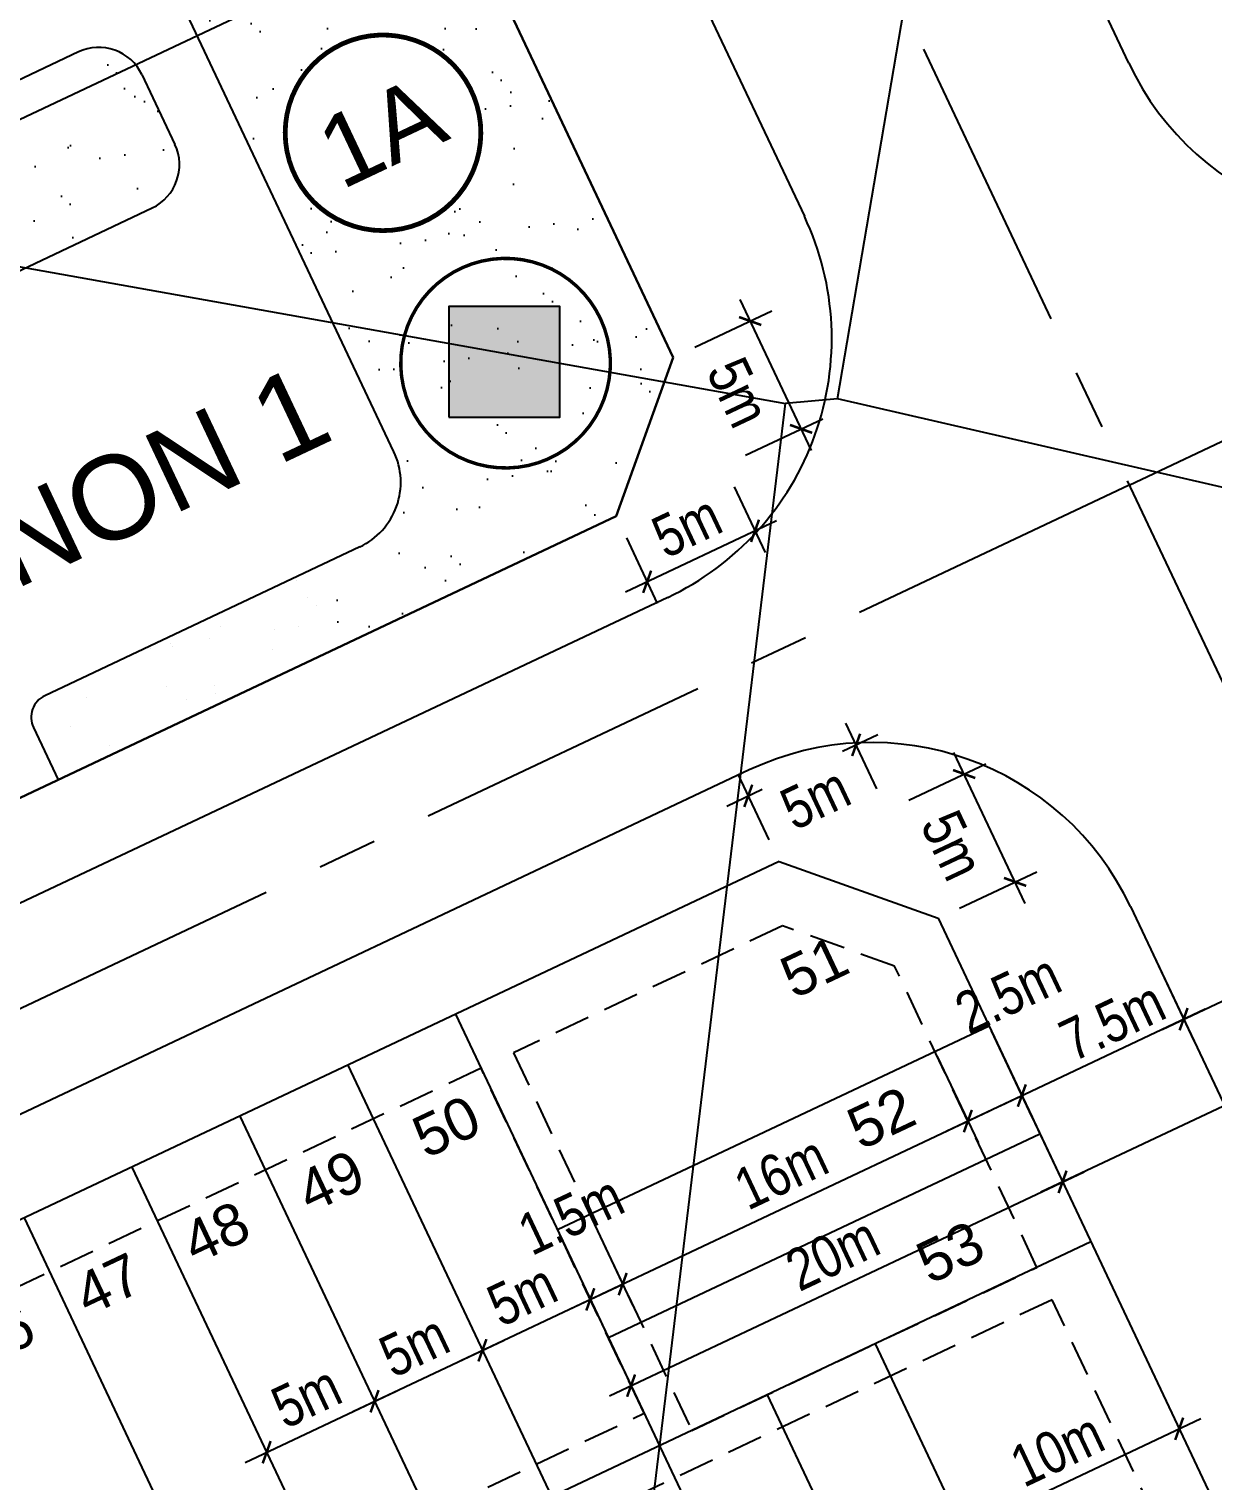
# Model space of a CAD drawing. Extents: x 597165 to 598689, y 1181586 to 1183364.
# Drawn here: x 597590.2 to 597639.8, y 1182768.7 to 1182829.5 of the extents above; entities that cross this region are included whole.
import ezdxf
from ezdxf.enums import TextEntityAlignment as Align

# ---------------------------------------------------------------- set-up
doc = ezdxf.new("R2010")
doc.units = 0
doc.header["$MEASUREMENT"] = 0
doc.linetypes.add('CENTER', pattern=[2, 1.25, -0.25, 0.25, -0.25])
doc.linetypes.add('DASHED', pattern=[0.75, 0.5, -0.25])
doc.layers.get('0').update_dxf_attribs({"linetype": 'CONTINUOUS'})
doc.layers.get('DEFPOINTS').update_dxf_attribs({"color": 8, "linetype": 'CONTINUOUS'})
for name, color, linetype in [('CGXD', 3, 'CONTINUOUS'), ('DIM-T', 7, 'CONTINUOUS'), ('DTEXT', 7, 'CONTINUOUS'), ('HA-CAY-XANH-KO', 3, 'CONTINUOUS'), ('KYHIEU', 1, 'CONTINUOUS'), ('MOCRANH', 7, 'CONTINUOUS'), ('NEN-HT', 8, 'CONTINUOUS'), ('NET-LE-CO', 3, 'CONTINUOUS'), ('NET-LENGOAI', 4, 'CONTINUOUS'), ('NET-LETRONG', 5, 'CONTINUOUS'), ('NET-PLO', 2, 'CONTINUOUS'), ('NET-TIM', 2, 'CENTER'), ('TEXT-SOLO', 7, 'CONTINUOUS')]:
    doc.layers.add(name, color=color, linetype=linetype)
doc.styles.add('AVO', font='VHELVEN.TTF')
doc.styles.add('VHEL-C-R', font='VHELVCN.TTF')
doc.styles.add('VHEL-R', font='VHELVEN.TTF')
doc.dimstyles.new('TL1000', dxfattribs={"dimscale": 0, "dimtxt": 2, "dimasz": 0.7, "dimexe": 1, "dimexo": 1, "dimgap": 0.5, "dimtad": 1, "dimdec": 1, "dimzin": 12, "dimtxsty": 'VHEL-C-R', "dimblk1": 'ARCHTICK', "dimblk2": 'ARCHTICK', "dimsah": 1, "dimcen": -0.09, "dimdle": 1, "dimclrd": 256, "dimclre": 256, "dimclrt": 256, "dimazin": 3, "dimtfac": 0.005, "dimtdec": 1, "dimtix": 1, "dimtmove": 0, "dimatfit": 3, "dimtolj": 1, "dimtzin": 0})
pattern_1 = [(37.26582263228989, (0, 0), (-0.1102352101935084, 3.854130277823207), [0, -3.04, 0, -3.4, 0, -3.25]), (7.26582263228984, (0, 0), (3.562592941813583, 5.629778284350107), [0, -1.64, 0, -2.74, 0, -1.05]), (327.2658226322899, (-2.459979452968724, 0.01005440061342174), (6.228277960918538, -0.01413794668365359), [0, -1, 0, -3.6, 0, -4.7]), (317.2658226322899, (-2.459979452968724, 0.01005440061342174), (6.019377383747105, 1.730763459295882), [0, -0.5, 0, -2.36, 0, -2.7])]

# ---------------------------------------------------------------- blocks, each defined once
blk = doc.blocks.new('_ARCHTICK')
at = {"color": 0, "linetype": 'BYBLOCK', "const_width": 0.15}
blk.add_lwpolyline([(-0.5, -0.5), (0.5, 0.5)], dxfattribs=at)
blk = doc.blocks.new('*D950')
at = {"linetype": 'BYBLOCK'}
blk.add_line((597599.2566780352, 1182769.43424346), (597605.5861683909, 1182772.423817316), dxfattribs=at)
at = {"layer": 'DEFPOINTS', "color": 0, "linetype": 'BYBLOCK'}
for p in [(597604.6819554832, 1182771.996735336), (597604.681955483, 1182771.996735336), (597600.1608909434, 1182769.861325439)]:
    blk.add_point(p, dxfattribs=at)
at = {"linetype": 'BYBLOCK', "xscale": 0.7, "yscale": 0.7, "zscale": 0.7}
for p, rotation in [((597604.681955483, 1182771.996735336), 25.28251725034445), ((597600.1608909431, 1182769.861325439), 205.2825172503445)]:
    blk.add_blockref('_ARCHTICK', p, dxfattribs=dict(at, rotation=rotation))
at = {"linetype": 'BYBLOCK', "insert": (597601.8262132945, 1182772.189201777), "char_height": 1.75, "attachment_point": 5, "rotation": 25.28251725034446, "style": 'VHEL-C-R'}
blk.add_mtext('\\A1;5m', dxfattribs=at)
blk = doc.blocks.new('*D949')
at = {"linetype": 'BYBLOCK'}
blk.add_line((597603.7777425749, 1182771.569653357), (597610.1072329305, 1182774.559227213), dxfattribs=at)
at = {"layer": 'DEFPOINTS', "color": 0, "linetype": 'BYBLOCK'}
for p in [(597609.2030200227, 1182774.132145233), (597609.2030200225, 1182774.132145233), (597604.681955483, 1182771.996735336)]:
    blk.add_point(p, dxfattribs=at)
at = {"linetype": 'BYBLOCK', "xscale": 0.7, "yscale": 0.7, "zscale": 0.7}
for p, rotation in [((597609.2030200225, 1182774.132145233), 25.28251725034447), ((597604.6819554828, 1182771.996735336), 205.2825172503445)]:
    blk.add_blockref('_ARCHTICK', p, dxfattribs=dict(at, rotation=rotation))
at = {"linetype": 'BYBLOCK', "insert": (597606.3472778341, 1182774.324611674), "char_height": 1.75, "attachment_point": 5, "rotation": 25.28251725034447, "style": 'VHEL-C-R'}
blk.add_mtext('\\A1;5m', dxfattribs=at)
blk = doc.blocks.new('*D948')
at = {"linetype": 'BYBLOCK'}
blk.add_line((597608.2988071145, 1182773.705063254), (597614.62829747, 1182776.69463711), dxfattribs=at)
at = {"layer": 'DEFPOINTS', "color": 0, "linetype": 'BYBLOCK'}
for p in [(597613.7240845624, 1182776.267555129), (597613.724084562, 1182776.26755513), (597609.2030200227, 1182774.132145233)]:
    blk.add_point(p, dxfattribs=at)
at = {"linetype": 'BYBLOCK', "xscale": 0.7, "yscale": 0.7, "zscale": 0.7}
for p, rotation in [((597613.724084562, 1182776.26755513), 25.28251725034447), ((597609.2030200224, 1182774.132145233), 205.2825172503445)]:
    blk.add_blockref('_ARCHTICK', p, dxfattribs=dict(at, rotation=rotation))
at = {"linetype": 'BYBLOCK', "insert": (597610.8683423735, 1182776.460021571), "char_height": 1.75, "attachment_point": 5, "rotation": 25.28251725034447, "style": 'VHEL-C-R'}
blk.add_mtext('\\A1;5m', dxfattribs=at)
blk = doc.blocks.new('*D934')
at = {"linetype": 'BYBLOCK'}
blk.add_line((597628.4578508637, 1182766.146637178), (597639.3084057607, 1182771.271620931), dxfattribs=at)
at = {"layer": 'DEFPOINTS', "color": 0, "linetype": 'BYBLOCK'}
for p in [(597638.4041928526, 1182770.844538952), (597638.4041928528, 1182770.844538952), (597629.3620637718, 1182766.573719156)]:
    blk.add_point(p, dxfattribs=at)
at = {"linetype": 'BYBLOCK', "xscale": 0.7, "yscale": 0.7, "zscale": 0.7}
for p, rotation in [((597638.4041928528, 1182770.844538952), 25.28251724977472), ((597629.3620637716, 1182766.573719157), 205.2825172497747)]:
    blk.add_blockref('_ARCHTICK', p, dxfattribs=dict(at, rotation=rotation))
at = {"linetype": 'BYBLOCK', "insert": (597633.2879183936, 1182769.969300444), "char_height": 1.75, "attachment_point": 5, "rotation": 25.282517249774713, "style": 'VHEL-C-R'}
blk.add_mtext('\\A1;10m', dxfattribs=at)
blk = doc.blocks.new('*D720')
at = {"linetype": 'BYBLOCK'}
for p, q in [((597613.7994431532, 1182779.620213071), (597615.507485903, 1182776.003965191)), ((597612.4431237911, 1182778.979590102), (597614.1511665409, 1182775.363342222)), ((597612.8198716536, 1182775.840473151), (597615.0804039238, 1182776.908178099))]:
    blk.add_line(p, q, dxfattribs=at)
at = {"layer": 'DEFPOINTS', "color": 0, "linetype": 'BYBLOCK'}
for p in [(597613.372361174, 1182780.524425979), (597612.0160418119, 1182779.88380301), (597615.0804039238, 1182776.908178099)]:
    blk.add_point(p, dxfattribs=at)
at = {"linetype": 'BYBLOCK', "xscale": 0.7, "yscale": 0.7, "zscale": 0.7}
for p, rotation in [((597615.0804039238, 1182776.908178099), 25.28251723723162), ((597613.7240845617, 1182776.26755513), 205.2825172372316)]:
    blk.add_blockref('_ARCHTICK', p, dxfattribs=dict(at, rotation=rotation))
at = {"linetype": 'BYBLOCK', "insert": (597612.9127236335, 1182779.803190923), "char_height": 1.75, "attachment_point": 5, "rotation": 25.282517237231612, "style": 'VHEL-C-R'}
blk.add_mtext('\\A1;1.5m', dxfattribs=at)
blk = doc.blocks.new('*D719')
at = {"linetype": 'BYBLOCK'}
for p, q in [((597628.2668496799, 1182786.453524742), (597629.9748924319, 1182782.837276858)), ((597614.1761910156, 1182776.48109612), (597630.4520233606, 1182784.168571745))]:
    blk.add_line(p, q, dxfattribs=at)
at = {"layer": 'DEFPOINTS', "color": 0, "linetype": 'BYBLOCK'}
for p in [(597627.8397677008, 1182787.35773765), (597629.5478104528, 1182783.741489766), (597613.372361174, 1182780.524425979)]:
    blk.add_point(p, dxfattribs=at)
at = {"linetype": 'BYBLOCK', "xscale": 0.7, "yscale": 0.7, "zscale": 0.7}
for p, rotation in [((597629.5478104528, 1182783.741489766), 25.28251723723162), ((597615.0804039238, 1182776.908178099), 205.2825172372316)]:
    blk.add_blockref('_ARCHTICK', p, dxfattribs=dict(at, rotation=rotation))
at = {"linetype": 'BYBLOCK', "insert": (597621.7188972698, 1182781.585005322), "char_height": 1.75, "attachment_point": 5, "rotation": 25.282517237231612, "style": 'VHEL-C-R'}
blk.add_mtext('\\A1;16m', dxfattribs=at)
blk = doc.blocks.new('*D718')
at = {"linetype": 'BYBLOCK'}
for p, q in [((597630.5273819494, 1182787.521229691), (597632.2354247016, 1182783.904981805)), ((597628.6435975448, 1182783.314407786), (597631.8083427225, 1182784.809194713))]:
    blk.add_line(p, q, dxfattribs=at)
at = {"layer": 'DEFPOINTS', "color": 0, "linetype": 'BYBLOCK'}
for p in [(597630.1002999701, 1182788.425442599), (597627.8397677008, 1182787.35773765), (597631.8083427225, 1182784.809194713)]:
    blk.add_point(p, dxfattribs=at)
at = {"linetype": 'BYBLOCK', "xscale": 0.7, "yscale": 0.7, "zscale": 0.7}
for p, rotation in [((597631.8083427225, 1182784.809194713), 25.28251723723162), ((597629.5478104528, 1182783.741489765), 205.2825172372316)]:
    blk.add_blockref('_ARCHTICK', p, dxfattribs=dict(at, rotation=rotation))
at = {"linetype": 'BYBLOCK', "insert": (597631.2317870989, 1182789.07938392), "char_height": 1.75, "attachment_point": 5, "rotation": 25.282517237231612, "style": 'VHEL-C-R'}
blk.add_mtext('\\A1;2.5m', dxfattribs=at)
blk = doc.blocks.new('*D717')
at = {"linetype": 'BYBLOCK'}
for p, q in [((597630.5273819495, 1182787.521229691), (597633.9434674509, 1182780.288733932)), ((597614.5279144056, 1182772.224225271), (597634.4205983793, 1182781.620028819)), ((597612.4431237913, 1182778.979590102), (597615.8592092928, 1182771.747094343))]:
    blk.add_line(p, q, dxfattribs=at)
at = {"layer": 'DEFPOINTS', "color": 0, "linetype": 'BYBLOCK'}
for p in [(597630.10029997, 1182788.425442599), (597633.5163854714, 1182781.19294684), (597612.0160418118, 1182779.88380301)]:
    blk.add_point(p, dxfattribs=at)
at = {"linetype": 'BYBLOCK', "xscale": 0.7, "yscale": 0.7, "zscale": 0.7}
for p, rotation in [((597633.5163854714, 1182781.19294684), 25.28251725407223), ((597615.4321273135, 1182772.651307251), 205.2825172540722)]:
    blk.add_blockref('_ARCHTICK', p, dxfattribs=dict(at, rotation=rotation))
at = {"linetype": 'BYBLOCK', "insert": (597623.8790464737, 1182778.182298435), "char_height": 1.75, "attachment_point": 5, "rotation": 25.28251725407223, "style": 'VHEL-C-R'}
blk.add_mtext('\\A1;20m', dxfattribs=at)
blk = doc.blocks.new('*D716')
at = {"linetype": 'BYBLOCK'}
for p, q in [((597637.3089787591, 1182790.724344537), (597639.0163851914, 1182787.109443863)), ((597630.9034934945, 1182784.383459946), (597639.4935161199, 1182788.44073875)), ((597630.5273819496, 1182787.521229691), (597632.234788382, 1182783.906329017))]:
    blk.add_line(p, q, dxfattribs=at)
at = {"layer": 'DEFPOINTS', "color": 0, "linetype": 'BYBLOCK'}
for p in [(597636.8818967796, 1182791.628557445), (597630.1002999701, 1182788.425442599), (597638.589303212, 1182788.013656771)]:
    blk.add_point(p, dxfattribs=at)
at = {"linetype": 'BYBLOCK', "xscale": 0.7, "yscale": 0.7, "zscale": 0.7}
for p, rotation in [((597638.589303212, 1182788.013656771), 25.28251725313677), ((597631.8077064024, 1182784.810541925), 205.2825172531368)]:
    blk.add_blockref('_ARCHTICK', p, dxfattribs=dict(at, rotation=rotation))
at = {"linetype": 'BYBLOCK', "insert": (597635.6016683052, 1182787.935457508), "char_height": 1.75, "attachment_point": 5, "rotation": 25.282517253136767, "style": 'VHEL-C-R'}
blk.add_mtext('\\A1;7.5m', dxfattribs=at)
blk = doc.blocks.new('*D715')
at = {"linetype": 'BYBLOCK'}
for p, q in [((597650.8721723785, 1182797.130574229), (597652.5795788108, 1182793.515673555)), ((597637.685090304, 1182787.586574791), (597653.0567097393, 1182794.846968442))]:
    blk.add_line(p, q, dxfattribs=at)
at = {"layer": 'DEFPOINTS', "color": 0, "linetype": 'BYBLOCK'}
for p in [(597650.4450903989, 1182798.034787137), (597652.1524968314, 1182794.419886463), (597636.8818967796, 1182791.628557445)]:
    blk.add_point(p, dxfattribs=at)
at = {"linetype": 'BYBLOCK', "xscale": 0.7, "yscale": 0.7, "zscale": 0.7}
for p, rotation in [((597652.1524968314, 1182794.419886463), 25.28251725313677), ((597638.5893032119, 1182788.013656771), 205.2825172531368)]:
    blk.add_blockref('_ARCHTICK', p, dxfattribs=dict(at, rotation=rotation))
at = {"linetype": 'BYBLOCK', "insert": (597644.775690103, 1182792.476943006), "char_height": 1.75, "attachment_point": 5, "rotation": 25.282517253136767, "style": 'VHEL-C-R'}
blk.add_mtext('\\A1;15m', dxfattribs=at)
blk = doc.blocks.new('*D713')
at = {"linetype": 'BYBLOCK'}
for p, q in [((597657.6537691872, 1182800.333689075), (597661.0685820524, 1182793.103887727)), ((597632.6108999271, 1182780.768559271), (597661.5457129807, 1182794.435182614)), ((597630.5273819494, 1182787.521229691), (597633.9421948146, 1182780.291428343))]:
    blk.add_line(p, q, dxfattribs=at)
at = {"layer": 'DEFPOINTS', "color": 0, "linetype": 'BYBLOCK'}
for p in [(597657.2266872077, 1182801.237901983), (597660.6415000728, 1182794.008100635), (597630.1002999699, 1182788.425442599)]:
    blk.add_point(p, dxfattribs=at)
at = {"linetype": 'BYBLOCK', "xscale": 0.7, "yscale": 0.7, "zscale": 0.7}
for p, rotation in [((597660.6415000728, 1182794.008100635), 25.28251725455517), ((597633.515112835, 1182781.195641251), 205.2825172545552)]:
    blk.add_blockref('_ARCHTICK', p, dxfattribs=dict(at, rotation=rotation))
at = {"linetype": 'BYBLOCK', "insert": (597646.4830965353, 1182788.862042332), "char_height": 1.75, "attachment_point": 5, "rotation": 25.282517254555167, "style": 'VHEL-C-R'}
blk.add_mtext('\\A1;30m', dxfattribs=at)
blk = doc.blocks.new('*D658')
at = {"linetype": 'BYBLOCK'}
blk.add_line((597538.3724271727, 1182801.432973403), (597609.2502813378, 1182834.910325906), dxfattribs=at)
at = {"layer": 'DEFPOINTS', "color": 0, "linetype": 'BYBLOCK'}
for p in [(597608.3460684296, 1182834.483243927), (597608.3460684298, 1182834.483243927), (597539.2766400804, 1182801.860055383)]:
    blk.add_point(p, dxfattribs=at)
at = {"linetype": 'BYBLOCK', "xscale": 0.7, "yscale": 0.7, "zscale": 0.7}
for p, rotation in [((597608.3460684298, 1182834.483243927), 25.28251725417977), ((597539.2766400806, 1182801.860055382), 205.2825172541798)]:
    blk.add_blockref('_ARCHTICK', p, dxfattribs=dict(at, rotation=rotation))
at = {"linetype": 'BYBLOCK', "insert": (597575.6707043105, 1182820.643279418), "char_height": 1.75, "attachment_point": 5, "rotation": 25.282517254179776, "style": 'VHEL-C-R'}
blk.add_mtext('\\A1;76.4m', dxfattribs=at)
blk = doc.blocks.new('*D591')
at = {"linetype": 'BYBLOCK'}
for p, q in [((597619.7562688807, 1182810.325702691), (597621.0540335386, 1182807.578090731)), ((597615.2016741121, 1182805.919811761), (597621.5311644671, 1182808.909385618)), ((597615.2352043416, 1182808.190292794), (597616.5329689994, 1182805.442680833))]:
    blk.add_line(p, q, dxfattribs=at)
at = {"layer": 'DEFPOINTS', "color": 0, "linetype": 'BYBLOCK'}
for p in [(597619.3291869012, 1182811.229915599), (597614.808122362, 1182809.094505702), (597620.6269515592, 1182808.482303638)]:
    blk.add_point(p, dxfattribs=at)
at = {"linetype": 'BYBLOCK', "xscale": 0.7, "yscale": 0.7, "zscale": 0.7}
for p, rotation in [((597620.6269515592, 1182808.482303638), 25.28251725630889), ((597616.10588702, 1182806.346893741), 205.2825172563089)]:
    blk.add_blockref('_ARCHTICK', p, dxfattribs=dict(at, rotation=rotation))
at = {"linetype": 'BYBLOCK', "insert": (597617.7712093708, 1182808.674770079), "char_height": 1.75, "attachment_point": 5, "rotation": 25.28251725630889, "style": 'VHEL-C-R'}
blk.add_mtext('\\A1;5m', dxfattribs=at)
blk = doc.blocks.new('*D590')
at = {"linetype": 'BYBLOCK'}
for p, q in [((597619.9956319884, 1182818.180299333), (597622.9852058444, 1182811.850808978)), ((597618.0979899123, 1182816.178062119), (597621.3269268757, 1182817.703168405)), ((597620.2333998093, 1182811.656997579), (597623.4623367728, 1182813.182103865))]:
    blk.add_line(p, q, dxfattribs=at)
at = {"layer": 'DEFPOINTS', "color": 0, "linetype": 'BYBLOCK'}
for p in [(597617.1937770043, 1182815.750980139), (597622.5581238649, 1182812.755021886), (597619.3291869015, 1182811.2299156)]:
    blk.add_point(p, dxfattribs=at)
at = {"linetype": 'BYBLOCK', "xscale": 0.7, "yscale": 0.7, "zscale": 0.7}
for p, rotation in [((597620.4227139679, 1182817.276086425), 115.2825172527569), ((597622.5581238649, 1182812.755021886), 295.2825172527569)]:
    blk.add_blockref('_ARCHTICK', p, dxfattribs=dict(at, rotation=rotation))
at = {"linetype": 'BYBLOCK', "insert": (597619.9389025643, 1182814.282734852), "char_height": 1.75, "attachment_point": 5, "rotation": 295.2825172527569, "style": 'VHEL-C-R'}
blk.add_mtext('\\A1;5m', dxfattribs=at)
blk = doc.blocks.new('*D589')
at = {"linetype": 'BYBLOCK'}
for p, q in [((597625.7689468231, 1182799.937203012), (597624.2884488886, 1182799.237927451)), ((597625.7354165934, 1182797.66672198), (597624.4376519357, 1182800.414333941)), ((597621.2143520537, 1182795.531312082), (597619.9165873961, 1182798.278924044)), ((597619.4394564675, 1182796.947629156), (597620.9199544024, 1182797.646904717))]:
    blk.add_line(p, q, dxfattribs=at)
at = {"layer": 'DEFPOINTS', "color": 0, "linetype": 'BYBLOCK'}
for p in [(597624.8647339151, 1182799.510121033), (597626.1624985728, 1182796.762509072), (597621.6414340332, 1182794.627099175)]:
    blk.add_point(p, dxfattribs=at)
at = {"linetype": 'BYBLOCK', "xscale": 0.7, "yscale": 0.7, "zscale": 0.7}
for p, rotation in [((597624.8647339151, 1182799.510121033), 25.28251725034445), ((597620.3436693754, 1182797.374711136), 205.2825172503445)]:
    blk.add_blockref('_ARCHTICK', p, dxfattribs=dict(at, rotation=rotation))
at = {"linetype": 'BYBLOCK', "insert": (597623.1567023457, 1182797.272668146), "char_height": 1.75, "attachment_point": 5, "rotation": 25.28251725034446, "style": 'VHEL-C-R'}
blk.add_mtext('\\A1;5m', dxfattribs=at)
blk = doc.blocks.new('*D588')
at = {"linetype": 'BYBLOCK'}
for p, q in [((597627.0667114811, 1182797.189591051), (597630.2956484446, 1182798.714697337)), ((597631.9539274133, 1182792.86233791), (597628.9643535572, 1182799.191828265)), ((597629.2021213782, 1182792.668526511), (597632.4310583419, 1182794.193632797))]:
    blk.add_line(p, q, dxfattribs=at)
at = {"layer": 'DEFPOINTS', "color": 0, "linetype": 'BYBLOCK'}
for p in [(597629.3914355367, 1182798.287615357), (597626.1624985731, 1182796.762509071), (597628.2979084703, 1182792.241444532)]:
    blk.add_point(p, dxfattribs=at)
at = {"linetype": 'BYBLOCK', "xscale": 0.7, "yscale": 0.7, "zscale": 0.7}
for p, rotation in [((597629.3914355367, 1182798.287615357), 115.2825172527569), ((597631.526845434, 1182793.766550818), 295.2825172527569)]:
    blk.add_blockref('_ARCHTICK', p, dxfattribs=dict(at, rotation=rotation))
at = {"linetype": 'BYBLOCK', "insert": (597628.9076241327, 1182795.294263783), "char_height": 1.75, "attachment_point": 5, "rotation": 295.2825172527569, "style": 'VHEL-C-R'}
blk.add_mtext('\\A1;5m', dxfattribs=at)
blk = doc.blocks.new('A$C742109ED')
at = {"layer": 'KYHIEU'}
blk.add_hatch(color=256, dxfattribs=at).paths.add_polyline_path([(597600.1280149478, 1182809.973959323), (597602.4495395033, 1182809.973959323), (597602.4495395033, 1182812.295483879), (597600.1280149478, 1182812.295483879)])
at = {"layer": 'KYHIEU', "color": 4, "const_width": 0.072}
blk.add_lwpolyline([(597602.6121401723, 1182809.33698037, 175.8323419892755), (597602.5715054922, 1182809.307907263, 0.005687235855966768)], format="xyb", close=True, dxfattribs=at)
at = {"layer": 'KYHIEU'}
blk.add_lwpolyline([(597600.1280149478, 1182809.973959323), (597602.4495395033, 1182809.973959323), (597602.4495395033, 1182812.295483879), (597600.1280149478, 1182812.295483879)], close=True, dxfattribs=at)

msp = doc.modelspace()

# ---------------------------------------------------------------- hatches: boundary and pattern name
at = {"layer": 'HA-CAY-XANH-KO'}
h = msp.add_hatch(dxfattribs=at)
h.set_pattern_fill('AR-SAND', color=256, scale=2, angle=359.7658226322899, style=0)
h.set_pattern_definition(pattern_1)
h.paths.add_polyline_path([(597605.7671860094, 1182839.943223239), (597599.0800723438, 1182846.53358544), (597586.9652407739, 1182852.041235744), (597585.7579023628, 1182851.02024269, -0.2242247897988496), (597587.7363915542, 1182849.39270461), (597600.317848822, 1182822.755392313), (597601.3309804822, 1182823.410877134, -0.1120020148404479), (597600.9368885104, 1182825.181629766, -0.6955958281167469), (597608.15560741, 1182827.826334215), (597610.7097679006, 1182829.478847406)])
h = msp.add_hatch(dxfattribs=at)
h.set_pattern_fill('AR-SAND', color=256, scale=2, angle=359.7658226322899, style=0)
h.set_pattern_definition(pattern_1)
h.paths.add_polyline_path([(597617.1937770041, 1182815.750980138), (597610.7097679005, 1182829.478847406), (597608.15560741, 1182827.826334215, -0.1795263746436414), (597609.1368200203, 1182825.148115098, -0.7985578922393236), (597601.3309804823, 1182823.410877134), (597600.317848822, 1182822.755392313), (597605.492620827, 1182811.79942632, -0.4142135623533465), (597604.0612280413, 1182807.805541658), (597590.8628423304, 1182801.571619708, 0.4142135623581031), (597590.3857114019, 1182800.240324821), (597591.4210892228, 1182798.048235162), (597614.808122362, 1182809.094505702)])
h = msp.add_hatch(dxfattribs=at)
h.set_pattern_fill('AR-SAND', color=256, scale=2, angle=359.7658226322899, style=0)
h.set_pattern_definition(pattern_1)
h.paths.add_polyline_path([(597596.3137631107, 1182824.676676807), (597594.9311054298, 1182827.604023271, 0.4142135624510521), (597592.2685156548, 1182828.558285129), (597587.9314164415, 1182826.509766576), (597590.1134441823, 1182821.89000329), (597578.8176887875, 1182816.554740399), (597579.2995646663, 1182815.534518497, 0.4142135622626221), (597580.6308595536, 1182815.057387569), (597595.3595012538, 1182822.014087032, 0.4142135623568206)])

# ---------------------------------------------------------------- linework, layer by layer
at = {"layer": 'CGXD', "linetype": 'DASHED', "ltscale": 3}
for points in [[(597626.4796340711, 1182790.23739646), (597621.7727958589, 1182791.924309035), (597610.5022647257, 1182786.600960183), (597617.9761993646, 1182770.777234293), (597632.4436058927, 1182777.610545965)], [(597615.9792570333, 1182771.492930687), (597609.1459453636, 1182785.960337214), (597384.0290615129, 1182679.632100234), (597382.3421489352, 1182674.925262014), (597387.6654977845, 1182663.654730885)], [(597636.7206651396, 1182760.276857258), (597638.4075777143, 1182764.98369547), (597633.0842288617, 1182776.254226604), (597388.9467437223, 1182660.942092162), (597394.2700925779, 1182649.67156102), (597398.976930778, 1182647.984648449)]]:
    msp.add_lwpolyline(points, close=True, dxfattribs=at)
at = {"layer": 'DTEXT', "const_width": 0.2}
msp.add_lwpolyline([(597600.9368885104, 1182825.181629766, 1), (597609.1368200203, 1182825.148115098, 1)], format="xyb", close=True, dxfattribs=at)
at = {"layer": 'NEN-HT', "linetype": 'CONTINUOUS'}
for p, q in [((597624.08, 1182814.01), (597633.55, 1182869.6)), ((597546.47, 1182827.28), (597621.9, 1182813.82)), ((597624.08, 1182814.01), (597621.9, 1182813.82)), ((597664.05, 1182804.84), (597624.08, 1182814.01)), ((597612.41, 1182735.12), (597621.9, 1182813.82))]:
    msp.add_line(p, q, dxfattribs=at)
at = {"layer": 'NET-LE-CO', "ltscale": 0.5}
for p, q in [((597605.492620827, 1182811.79942632), (597587.7363915541, 1182849.39270461)), ((597592.2685156548, 1182828.558285129), (597587.9314164413, 1182826.509766576)), ((597594.9311054297, 1182827.604023271), (597596.3137631108, 1182824.676676806)), ((597580.6308595535, 1182815.057387569), (597595.3595012538, 1182822.014087032)), ((597604.0612280414, 1182807.805541658), (597590.8628423304, 1182801.571619708)), ((597590.3857114019, 1182800.240324821), (597591.4210892229, 1182798.048235162))]:
    msp.add_line(p, q, dxfattribs=at)
for centre, radius, start, end in [((597593.1226796138, 1182826.749859312), 2, 25.28251725145412, 115.2825172514592), ((597594.505337295, 1182823.822512848), 2, 295.282517251459, 25.28251725145785), ((597602.7799821034, 1182810.518180382), 3, 295.2825172510824, 25.28251725157469), ((597591.2899243098, 1182800.6674068), 1, 115.2825172511871, 205.2825172514006)]:
    msp.add_arc(centre, radius, start, end, dxfattribs=at)
at = {"layer": 'NET-LENGOAI', "ltscale": 20}
for p, q in [((597613.9881129237, 1182840.099005436), (597622.6941278753, 1182821.666733708)), ((597636.2885734397, 1182828.087724462), (597633.3635021491, 1182834.280650751)), ((597616.9685567336, 1182805.69119506), (597556.4891510089, 1182777.125285321)), ((597620.3852125696, 1182798.457491797), (597379.4124726121, 1182684.640144279)), ((597636.3607512177, 1182792.731920655), (597647.4648826832, 1182769.22238505))]:
    msp.add_line(p, q, dxfattribs=at)
for centre, start, end in [((597647.1391283348, 1182833.212708215), 205.2825172521012, 295.2825172515497), ((597611.8435729804, 1182816.541749955), 295.2825172530139, 25.28251725457249), ((597625.5101963228, 1182787.606936902), 25.28251725457049, 115.2825172528679)]:
    msp.add_arc(centre, 12, start, end, dxfattribs=at)
at = {"layer": 'NET-LETRONG'}
for p, q in [((597605.7671860094, 1182839.943223239), (597617.1937770043, 1182815.750980138)), ((597617.193777004, 1182815.750980138), (597605.7671860093, 1182839.943223239)), ((597617.1937770043, 1182815.750980138), (597614.8081223619, 1182809.094505701)), ((597614.808122362, 1182809.094505702), (597617.193777004, 1182815.750980138)), ((597614.8081223619, 1182809.094505701), (597554.7808230912, 1182780.742136953)), ((597554.7808230912, 1182780.742136953), (597614.808122362, 1182809.094505702)), ((597621.6414340334, 1182794.627099175), (597544.7833368607, 1182758.325130923)), ((597621.6414340334, 1182794.627099175), (597628.2979084702, 1182792.241444533)), ((597628.2979084702, 1182792.241444533), (597641.1103678544, 1182765.115057294))]:
    msp.add_line(p, q, dxfattribs=at)
at = {"layer": 'NET-PLO'}
for p, q in [((597608.0782404151, 1182788.220869484), (597625.16151959, 1182752.052353166)), ((597630.4333183668, 1182787.720379993), (597612.3490602085, 1182779.178740405)), ((597603.5571758756, 1182786.085459587), (597620.6404550502, 1182749.916943269)), ((597599.0361113357, 1182783.95004969), (597616.1193905105, 1182747.781533372)), ((597632.5687282635, 1182783.199315453), (597614.4844701053, 1182774.657675865)), ((597594.5150467963, 1182781.814639792), (597611.598325971, 1182745.646123475)), ((597589.9939822566, 1182779.679229896), (597607.0772614311, 1182743.510713578)), ((597634.7041381635, 1182778.678250914), (597386.0455884842, 1182661.230706575)), ((597625.6620090818, 1182774.407431119), (597634.2036486693, 1182756.323172959)), ((597621.140944542, 1182772.272021222), (597629.6825841295, 1182754.187763063))]:
    msp.add_line(p, q, dxfattribs=at)
at = {"layer": 'NET-TIM', "ltscale": 10}
for p, q in [((597636.3090363563, 1182810.402442027), (597951.517370567, 1182959.28308521)), ((597619.1408586291, 1182846.750704545), (597674.7464145059, 1182729.023280319)), ((597636.3090363563, 1182810.402442027), (597377.7041446944, 1182688.256995911))]:
    msp.add_line(p, q, dxfattribs=at)

# ---------------------------------------------------------------- block references
at = {"layer": 'MOCRANH', "xscale": 2, "yscale": 2, "zscale": 2}
msp.add_blockref('A$C742109ED', (-597592.4550590757, -1182806.708012517), dxfattribs=at)

# ---------------------------------------------------------------- texts
at = {"layer": 'DTEXT', "style": 'VHEL-R'}
for s, height, rotation, p in [('1A', 3, 25.2825172470112, (597603.2910266907, 1182822.754014906)), ('TRÖÔØNG MAÀM NON 1', 3.5, 25.28251724764711, (597556.7335909388, 1182790.476131979))]:
    msp.add_text(s, height=height, rotation=rotation, dxfattribs=at).set_placement(p)
at = {"layer": 'TEXT-SOLO', "color": 3, "style": 'AVO'}
for s, rotation, p in [('51', 25.28251725172652, (597623.4817814666, 1182789.425053195)), ('50', 25.28251725172652, (597608.0619836949, 1182782.729467356)), ('52', 25.28251724873614, (597626.2829852614, 1182783.085714851)), ('49', 25.28251725172652, (597603.2081714531, 1182780.439773794)), ('48', 25.28251724929957, (597598.3954651689, 1182778.297772965)), ('53', 25.28251724873614, (597629.1780537004, 1182777.462316653)), ('47', 25.28251724929957, (597593.8928900358, 1182776.123648504)), ('46', 25.28251724929957, (597589.3903149026, 1182773.949524044))]:
    msp.add_text(s, height=1.75, rotation=rotation, dxfattribs=at).set_placement(p, align=Align.CENTER)

# ---------------------------------------------------------------- dimensions: what is measured, and where the dimension line sits
at = {"layer": 'DIM-T'}
for base, p1, p2, angle, override, picture, middle, dimtype in [((597608.3460684298, 1182834.483243927), (597539.2766400805, 1182801.860055383), (597608.3460684296, 1182834.483243927), 25.282517253706033, {"dimscale": 1, "dimtxt": 1.75, "dimpost": 'm', "dimse1": 1}, '*D658', (597575.6707043105, 1182820.643279418), 161), ((597622.5581238649, 1182812.755021886), (597617.1937770043, 1182815.750980139), (597619.3291869015, 1182811.2299156), 295.28251725617537, {"dimscale": 1, "dimtxt": 1.75, "dimpost": 'm'}, '*D590', (597619.9389025643, 1182814.282734852), 161), ((597624.8647339151, 1182799.510121033), (597621.641434033, 1182794.627099175), (597626.1624985727, 1182796.762509072), 25.282517250344462, {"dimscale": 1, "dimtxt": 1.75, "dimpost": 'm'}, '*D589', (597623.1567023457, 1182797.272668146), 161), ((597629.3914355367, 1182798.287615357), (597628.2979084702, 1182792.241444532), (597626.162498573, 1182796.762509071), 115.28251725617537, {"dimscale": 1, "dimtxt": 1.75, "dimpost": 'm'}, '*D588', (597628.9076241327, 1182795.294263783), 161), ((597638.589303212, 1182788.013656771), (597630.1002999702, 1182788.425442599), (597636.8818967796, 1182791.628557445), 25.28251725474508, {"dimscale": 1, "dimtxt": 1.75, "dimpost": 'm'}, '*D716', (597635.6016683052, 1182787.935457508), 161), ((597631.8083427225, 1182784.809194713), (597627.8397677009, 1182787.35773765), (597630.1002999701, 1182788.425442599), 25.28251723723162, {"dimscale": 1, "dimtxt": 1.75, "dimpost": 'm', "dimse1": 1}, '*D718', (597631.2317870989, 1182789.07938392), 160), ((597615.0804039238, 1182776.908178099), (597612.0160418119, 1182779.88380301), (597613.372361174, 1182780.524425979), 25.282517245273212, {"dimscale": 1, "dimtxt": 1.75, "dimpost": 'm'}, '*D720', (597612.9127236335, 1182779.803190923), 161)]:
    dim = msp.add_linear_dim(base=base, p1=p1, p2=p2, angle=angle, dimstyle='TL1000', override=override, dxfattribs=at)
    dim.commit()
    dim.dimension.update_dxf_attribs({"geometry": picture, "text_midpoint": middle, "dimtype": dimtype})
for p1, p2, distance, picture, middle in [((597614.808122362, 1182809.094505702), (597619.3291869015, 1182811.229915599), -3.0386781000446814, '*D591', (597617.7712093708, 1182808.674770079)), ((597630.10029997, 1182788.425442599), (597657.2266872078, 1182801.237901983), -7.995684738461556, '*D713', (597646.4830965353, 1182788.862042332)), ((597612.0160418119, 1182779.88380301), (597630.10029997, 1182788.425442599), -7.998664579530611, '*D717', (597623.8790464737, 1182778.182298435))]:
    dim = msp.add_aligned_dim(p1=p1, p2=p2, distance=distance, dimstyle='TL1000', override={"dimscale": 1, "dimtxt": 1.75, "dimpost": 'm'}, dxfattribs=at)
    dim.commit()
    dim.dimension.update_dxf_attribs({"geometry": picture, "text_midpoint": middle})
for base, p1, p2, angle, picture, middle in [((597652.1524968314, 1182794.419886463), (597636.8818967796, 1182791.628557445), (597650.4450903989, 1182798.034787137), 25.28251725313677, '*D715', (597644.775690103, 1182792.476943006)), ((597629.5478104528, 1182783.741489766), (597613.372361174, 1182780.524425979), (597627.8397677009, 1182787.35773765), 25.28251723723162, '*D719', (597621.7188972698, 1182781.585005322))]:
    dim = msp.add_linear_dim(base=base, p1=p1, p2=p2, angle=angle, dimstyle='TL1000', override={"dimscale": 1, "dimtxt": 1.75, "dimpost": 'm', "dimse1": 1}, dxfattribs=at)
    dim.commit()
    dim.dimension.update_dxf_attribs({"geometry": picture, "text_midpoint": middle})
at = {"layer": 'DIM-T', "color": 1}
for base, p1, p2, angle, picture, middle in [((597613.724084562, 1182776.26755513), (597609.2030200228, 1182774.132145233), (597613.7240845625, 1182776.267555129), 205.2825172503445, '*D948', (597610.8683423735, 1182776.460021571)), ((597609.2030200225, 1182774.132145233), (597604.681955483, 1182771.996735336), (597609.2030200228, 1182774.132145233), 205.2825172503445, '*D949', (597606.3472778341, 1182774.324611674)), ((597638.4041928528, 1182770.844538952), (597629.3620637718, 1182766.573719156), (597638.4041928524, 1182770.844538952), 205.2825172497747, '*D934', (597633.2879183936, 1182769.969300444))]:
    dim = msp.add_linear_dim(base=base, p1=p1, p2=p2, angle=angle, dimstyle='TL1000', override={"dimscale": 1, "dimtxt": 1.75, "dimdsep": 46, "dimpost": 'm'}, dxfattribs=at)
    dim.commit()
    dim.dimension.update_dxf_attribs({"geometry": picture, "text_midpoint": middle})
dim = msp.add_aligned_dim(p1=(597600.1608909434, 1182769.861325439), p2=(597604.681955483, 1182771.996735336), distance=0, dimstyle='TL1000', override={"dimscale": 1, "dimtxt": 1.75, "dimdsep": 46, "dimpost": 'm'}, dxfattribs=at)
dim.commit()
dim.dimension.update_dxf_attribs({"geometry": '*D950', "text_midpoint": (597601.8262132945, 1182772.189201777)})

doc.saveas('drawing.dxf')
